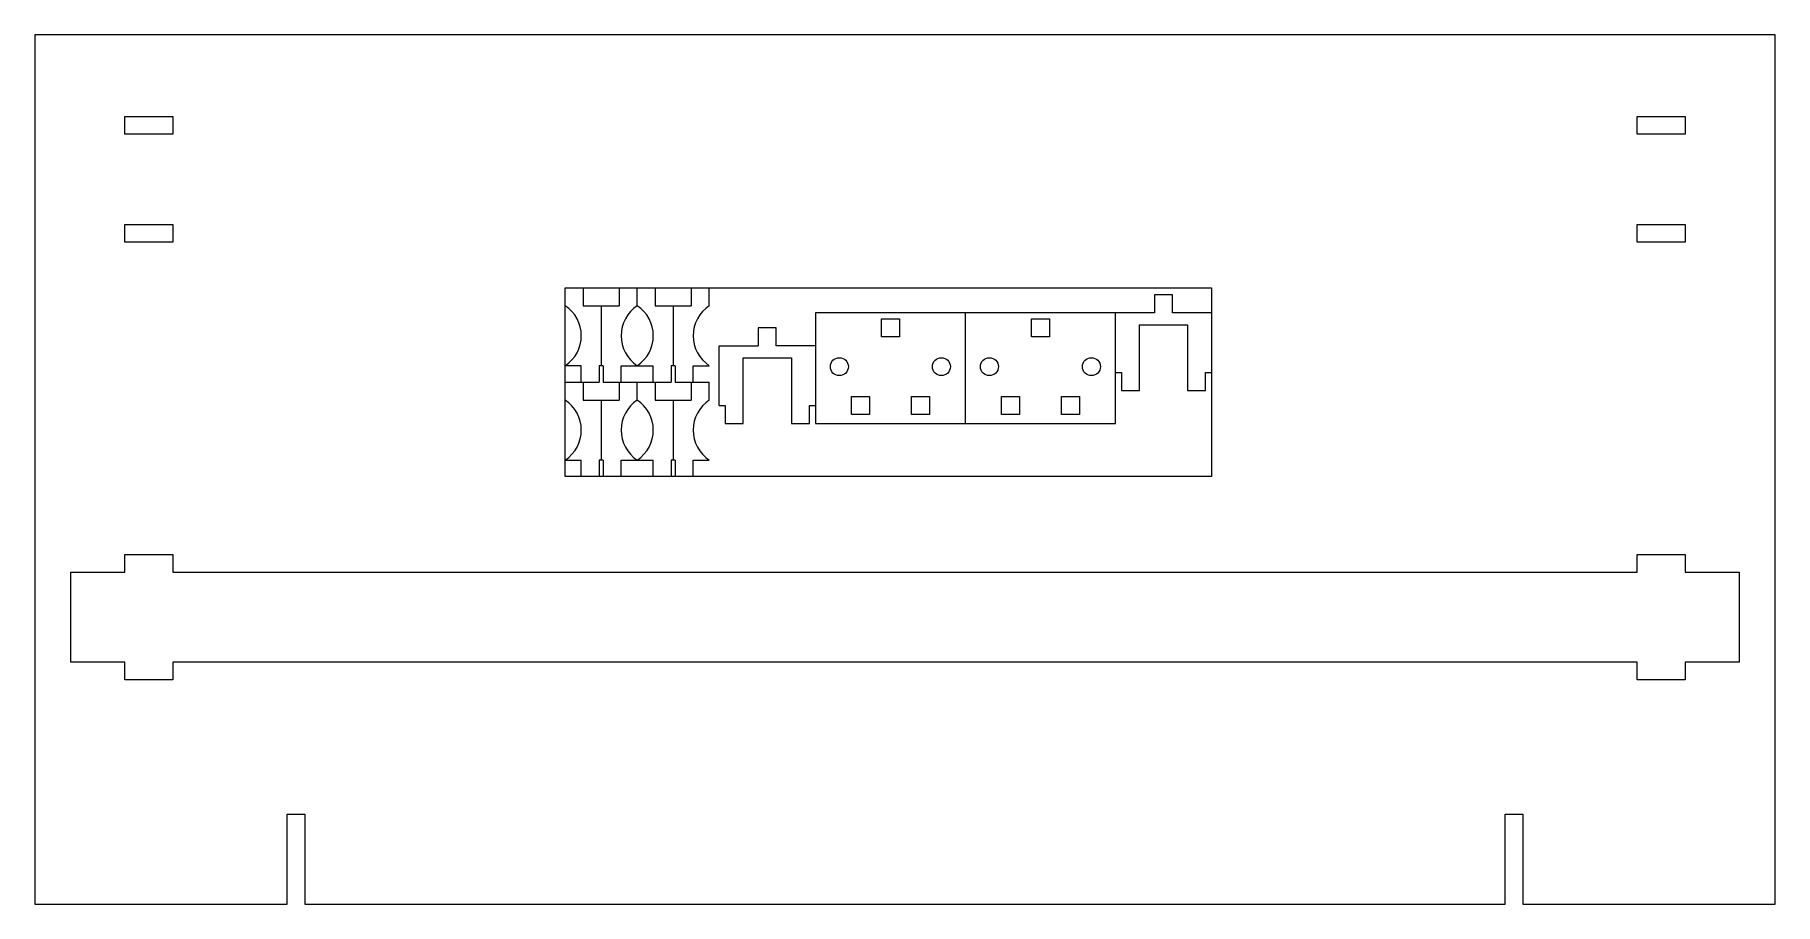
# Model space of a CAD drawing. Header units: millimetres. Extents: x 0 to 290, y -195 to -50.
import ezdxf

# ---------------------------------------------------------------- set-up
doc = ezdxf.new("R2010")
doc.units = ezdxf.units.MM

msp = doc.modelspace()

# ---------------------------------------------------------------- linework, layer by layer
at = {"lineweight": 0}
for p, q in [((290, -50, 3), (0, -50, 3)), ((0, -50, 3), (0, -195, 3)), ((290, -195, 3), (290, -50, 3)), ((15, -63.65, 3), (23, -63.65, 3)), ((15, -66.6, 3), (15, -63.65, 3)), ((23, -63.65, 3), (23, -66.6, 3)), ((267, -66.6, 3), (267, -63.65, 3)), ((267, -63.65, 3), (275, -63.65, 3)), ((275, -63.65, 3), (275, -66.6, 3)), ((23, -66.6, 3), (15, -66.6, 3)), ((275, -66.6, 3), (267, -66.6, 3)), ((15, -81.65, 3), (23, -81.65, 3)), ((15, -84.6, 3), (15, -81.65, 3)), ((23, -81.65, 3), (23, -84.6, 3)), ((267, -84.6, 3), (267, -81.65, 3)), ((267, -81.65, 3), (275, -81.65, 3)), ((275, -81.65, 3), (275, -84.6, 3)), ((23, -84.6, 3), (15, -84.6, 3)), ((275, -84.6, 3), (267, -84.6, 3)), ((91.38, -92.19), (91.38, -95.19)), ((97.38, -92.19), (97.38, -95.19)), ((100.38, -95.19), (100.38, -92.19)), ((103.38, -92.19), (103.38, -95.19)), ((109.38, -92.19), (109.38, -95.19)), ((112.38, -95.19), (112.38, -92.19)), ((91.38, -95.19), (97.38, -95.19)), ((94.38, -95.19), (94.38, -105.19)), ((103.38, -95.19), (109.38, -95.19)), ((106.38, -95.19), (106.38, -105.19)), ((189.56, -93.35), (186.56, -93.35)), ((186.56, -93.35), (186.56, -96.35)), ((189.56, -96.35), (189.56, -93.35)), ((186.56, -96.35), (130.06, -96.35)), ((130.06, -96.35), (130.06, -114.85)), ((141.06, -97.35), (144.06, -97.35)), ((141.06, -100.35), (141.06, -97.35)), ((144.06, -97.35), (144.06, -100.35)), ((155.06, -114.85), (155.06, -96.35)), ((166.06, -97.35), (169.06, -97.35)), ((166.06, -100.35), (166.06, -97.35)), ((169.06, -97.35), (169.06, -100.35)), ((180.06, -114.85), (180.06, -96.35)), ((184.06, -109.35), (184.06, -98.35)), ((184.06, -98.35), (192.06, -98.35)), ((196.06, -96.35), (189.56, -96.35)), ((192.06, -98.35), (192.06, -109.35)), ((123.56, -98.85), (120.56, -98.85)), ((120.56, -98.85), (120.56, -101.85)), ((123.56, -101.85), (123.56, -98.85)), ((144.06, -100.35), (141.06, -100.35)), ((169.06, -100.35), (166.06, -100.35)), ((114.06, -111.85), (114.06, -101.85)), ((114.06, -101.85), (120.56, -101.85)), ((118.06, -114.85), (118.06, -103.85)), ((118.06, -103.85), (126.06, -103.85)), ((130.06, -101.85), (123.56, -101.85)), ((126.06, -103.85), (126.06, -114.85)), ((91.06, -105.19), (88.38, -105.19)), ((91.06, -107.93), (91.06, -105.19)), ((94.7, -105.19), (94.06, -105.19)), ((94.06, -105.19), (94.06, -107.93)), ((94.7, -105.19), (94.7, -107.93)), ((97.7, -107.93), (97.7, -105.19)), ((97.7, -105.19), (103.06, -105.19)), ((103.06, -107.93), (103.06, -105.19)), ((106.7, -105.19), (106.06, -105.19)), ((106.06, -105.19), (106.06, -107.93)), ((106.7, -105.19), (106.7, -107.93)), ((109.7, -107.93), (109.7, -105.19)), ((109.7, -105.19), (112.38, -105.19)), ((180.06, -106.35), (181.06, -106.35)), ((181.06, -106.35), (181.06, -109.35)), ((195.06, -106.35), (196.06, -106.35)), ((195.06, -109.35), (195.06, -106.35)), ((88.38, -107.93), (94.06, -107.93)), ((91.38, -107.93), (91.38, -110.93)), ((94.7, -107.93), (106.06, -107.93)), ((97.38, -107.93), (97.38, -110.93)), ((100.38, -110.93), (100.38, -107.93)), ((103.38, -107.93), (103.38, -110.93)), ((106.7, -107.93), (112.38, -107.93)), ((109.38, -107.93), (109.38, -110.93)), ((112.38, -110.93), (112.38, -107.93)), ((181.06, -109.35), (184.06, -109.35)), ((192.06, -109.35), (195.06, -109.35)), ((91.38, -110.93), (97.38, -110.93)), ((94.38, -110.93), (94.38, -120.93)), ((103.38, -110.93), (109.38, -110.93)), ((106.38, -110.93), (106.38, -120.93)), ((114.06, -111.85), (115.06, -111.85)), ((115.06, -111.85), (115.06, -114.85)), ((129.06, -111.85), (130.06, -111.85)), ((129.06, -114.85), (129.06, -111.85)), ((136.06, -113.35), (136.06, -110.35)), ((136.06, -110.35), (139.06, -110.35)), ((139.06, -110.35), (139.06, -113.35)), ((146.06, -113.35), (146.06, -110.35)), ((146.06, -110.35), (149.06, -110.35)), ((149.06, -110.35), (149.06, -113.35)), ((161.06, -113.35), (161.06, -110.35)), ((161.06, -110.35), (164.06, -110.35)), ((164.06, -110.35), (164.06, -113.35)), ((171.06, -113.35), (171.06, -110.35)), ((171.06, -110.35), (174.06, -110.35)), ((174.06, -110.35), (174.06, -113.35)), ((115.06, -114.85), (118.06, -114.85)), ((126.06, -114.85), (129.06, -114.85)), ((130.06, -114.85), (180.06, -114.85)), ((139.06, -113.35), (136.06, -113.35)), ((149.06, -113.35), (146.06, -113.35)), ((164.06, -113.35), (161.06, -113.35)), ((174.06, -113.35), (171.06, -113.35)), ((88.38, -120.93), (91.06, -120.93)), ((91.06, -123.68), (91.06, -120.93)), ((94.7, -120.93), (94.06, -120.93)), ((94.06, -120.93), (94.06, -123.68)), ((94.7, -120.93), (94.7, -123.68)), ((97.7, -123.68), (97.7, -120.93)), ((97.7, -120.93), (103.06, -120.93)), ((103.06, -123.68), (103.06, -120.93)), ((106.7, -120.93), (106.06, -120.93)), ((106.06, -120.93), (106.06, -123.68)), ((106.7, -120.93), (106.7, -123.68)), ((109.7, -123.68), (109.7, -120.93)), ((109.7, -120.93), (112.38, -120.93)), ((15, -139.6, 3), (15, -136.65, 3)), ((15, -136.65, 3), (23, -136.65, 3)), ((23, -136.65, 3), (23, -139.6, 3)), ((267, -139.6, 3), (267, -136.65, 3)), ((267, -136.65, 3), (275, -136.65, 3)), ((275, -136.65, 3), (275, -139.6, 3)), ((6, -154.65, 3), (6, -139.6, 3)), ((6, -139.6, 3), (15, -139.6, 3)), ((23, -139.6, 3), (267, -139.6, 3)), ((275, -139.6, 3), (284, -139.6, 3)), ((284, -139.6, 3), (284, -154.65, 3)), ((15, -154.65, 3), (6, -154.65, 3)), ((15, -157.6, 3), (15, -154.65, 3)), ((267, -154.65, 3), (23, -154.65, 3)), ((23, -154.65, 3), (23, -157.6, 3)), ((267, -157.6, 3), (267, -154.65, 3)), ((284, -154.65, 3), (275, -154.65, 3)), ((275, -154.65, 3), (275, -157.6, 3)), ((23, -157.6, 3), (15, -157.6, 3)), ((275, -157.6, 3), (267, -157.6, 3)), ((42.05, -195, 3), (42.05, -180, 3)), ((42.05, -180, 3), (45, -180, 3)), ((45, -180, 3), (45, -195, 3)), ((245, -195, 3), (245, -180, 3)), ((245, -180, 3), (247.95, -180, 3)), ((247.95, -180, 3), (247.95, -195, 3)), ((0, -195, 3), (42.05, -195, 3)), ((45, -195, 3), (245, -195, 3)), ((247.95, -195, 3), (290, -195, 3))]:
    msp.add_line(p, q, dxfattribs=at)
msp.add_lwpolyline([(88.38, -92.19), (196.06, -92.19), (196.06, -123.68), (88.38, -123.68)], close=True, dxfattribs=at)
for centre in [(134.06, -105.35), (151.06, -105.35), (159.06, -105.35), (176.06, -105.35)]:
    msp.add_circle(centre, 1.5, dxfattribs=at)
for centre, start, end in [((85.06, -100.19), 303.5573, 56.4427), ((103.7, -100.19), 123.5573, 236.4427), ((97.06, -100.19), 303.5573, 56.4427), ((115.7, -100.19), 123.5573, 236.4427), ((85.06, -115.93), 303.5573, 56.4427), ((103.7, -115.93), 123.5573, 236.4427), ((97.06, -115.93), 303.5573, 56.4427), ((115.7, -115.93), 123.5573, 236.4427)]:
    msp.add_arc(centre, 6, start, end, dxfattribs=at)

doc.saveas('drawing.dxf')
